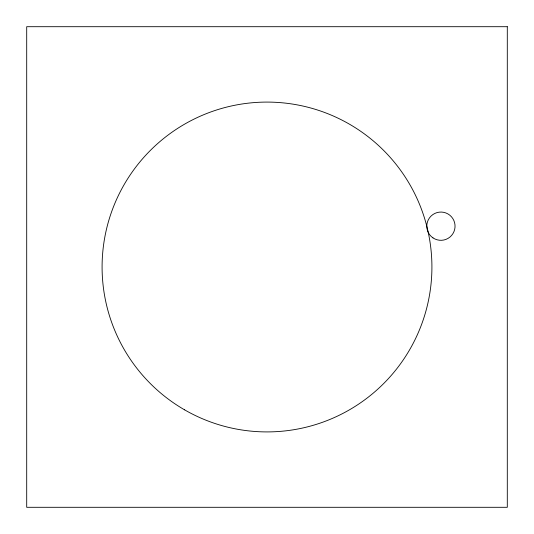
<?xml version="1.0" encoding="UTF-8"?>
<svg xmlns="http://www.w3.org/2000/svg" width="534" height="534" viewBox="0 0 534 534"><rect width="100%" height="100%" fill="white"/><g stroke="black" fill="none" stroke-linecap="round" stroke-linejoin="round"><path stroke-width="0.8" d="M507.3 26.7L26.7 26.7L26.7 507.3L507.3 507.3L507.3 26.7M184.544 409.818A164.913 164.913 0 0 0 431.913 267A164.913 164.913 0 0 0 184.544 124.182A164.913 164.913 0 0 0 184.544 409.818M432.994 237.89A14.138 14.138 0 0 0 455.015 227.19A14.138 14.138 0 0 0 434.743 213.473A14.138 14.138 0 0 0 432.994 237.89"/></g></svg>
